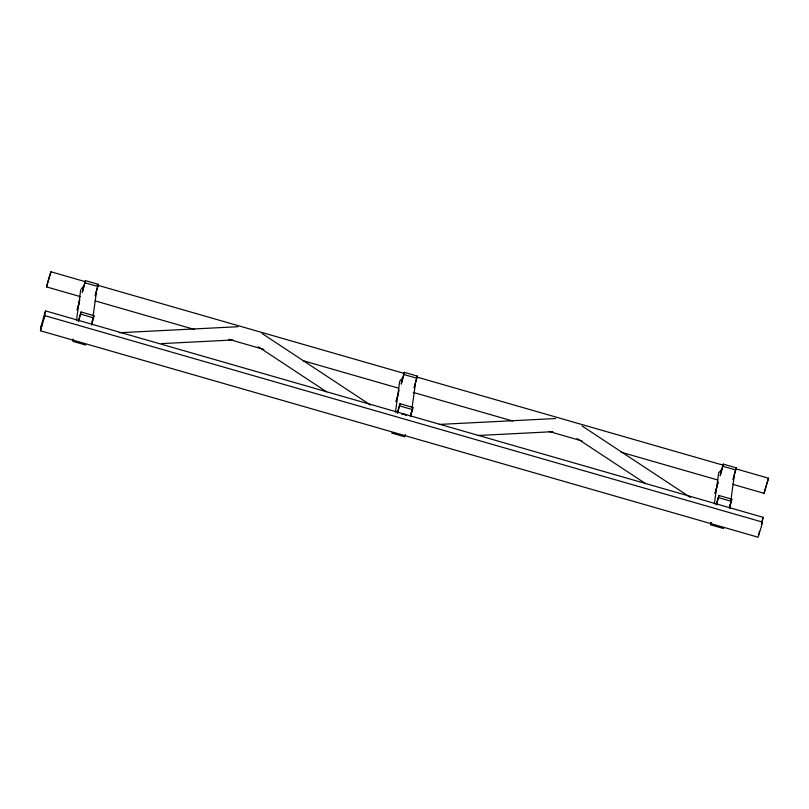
<?xml version="1.0" encoding="UTF-8"?>
<svg xmlns="http://www.w3.org/2000/svg" width="809" height="809" viewBox="0 0 809 809"><rect width="100%" height="100%" fill="white"/><g stroke="black" fill="none" stroke-linecap="round" stroke-linejoin="round"><path stroke-width="1.21" d="M45.547 310.899L43.878 318.362L44.879 315.662L762.472 522.098L761.178 527.185L758.043 537.206L40.45 330.77L41.906 324.824L40.905 327.524L41.107 326.007L45.547 310.899L763.13 517.335L761.775 523.423M73.093 339.113L72.79 341.307L85.703 345.028M76.501 320.303L80.779 289.491M78.695 321.183L81.052 311.981L93.975 315.702L91.609 324.905M85.41 280.612L82.366 292.15L85.41 280.612L98.324 284.323L95.28 295.861L95.583 293.667M91.902 324.743L92.762 318.574M93.106 316.107L96.18 293.92M395.449 412.125L399.717 381.312L402.781 377.55M397.623 412.934L399.99 403.731L412.903 407.453L410.537 416.655M404.338 372.362L401.294 383.901L404.338 372.362L417.252 376.074L414.208 387.612L417.252 376.074M410.851 416.554L411.7 410.396M412.044 407.928L415.128 385.741M723.559 528.53L710.646 524.808L710.949 522.614M714.377 503.876L718.645 473.053L721.709 469.301M717.745 484.095L718.048 481.901L715.004 493.439L717.057 486.431M716.552 504.685L718.918 495.482L731.832 499.204L729.475 508.396M723.266 464.113L720.222 475.652L723.266 464.113L736.18 467.824L733.136 479.363L736.18 467.824M729.779 508.305L730.466 503.37M730.972 499.679L734.056 477.492M759.489 531.26L758.438 535.437M44.879 315.662L40.45 330.77M80.526 296.681L46.528 286.902L48.955 277.831L50.957 271.794L84.955 281.572M50.957 271.794L46.528 286.902M732.549 484.257L764.121 493.338L764.647 491.154M735.765 468.795L768.55 478.23L764.121 493.338M764.909 490.052L766.214 485.43M79.848 299.573L77.138 309.938L79.535 301.767M78.311 321.325L81.052 311.981M95.927 292.494L98.324 284.323M91.913 322.7L93.975 315.702M399.12 390.15L396.076 401.689L398.473 393.518M397.249 413.075L399.99 403.731M410.507 415.624L412.903 407.453M405.319 434.443L404.631 436.779L391.718 433.058M716.177 504.826L718.918 495.482M710.646 524.808L711.333 522.472M729.435 507.374L731.832 499.204M761.765 521.987L763.13 517.335M766.548 484.267L768.55 478.23M761.734 523.979L762.472 522.098M81.547 288.55L83.074 286.679M401.901 414.441L404.338 414.178L406.26 415.695M119.115 332.742L237.917 326.725M161.507 343.613L232.78 340.002M439.287 424.422L555.591 418.536M477.927 435.495L552.962 431.693M97.1 285.071L404.288 373.445M416.433 376.933L723.62 465.306M85.107 282.806L98.02 286.517M404.035 374.557L416.948 378.268M722.963 466.308L735.877 470.019M95.098 300.877L194.656 329.516M228.654 339.295L263.865 349.427M302.728 360.602L398.645 388.199M413.217 392.395L512.775 421.034M549.2 431.51L581.984 440.945M620.837 452.12L717.977 480.071M80.748 314.175L93.662 317.897M399.676 405.926L412.6 409.647M718.604 497.677L731.528 501.398M582.096 425.979L690.421 497.434M577.161 438.508L645.531 483.6M262.116 333.53L370.441 404.985M258.233 346.758L326.603 391.849"/></g></svg>
